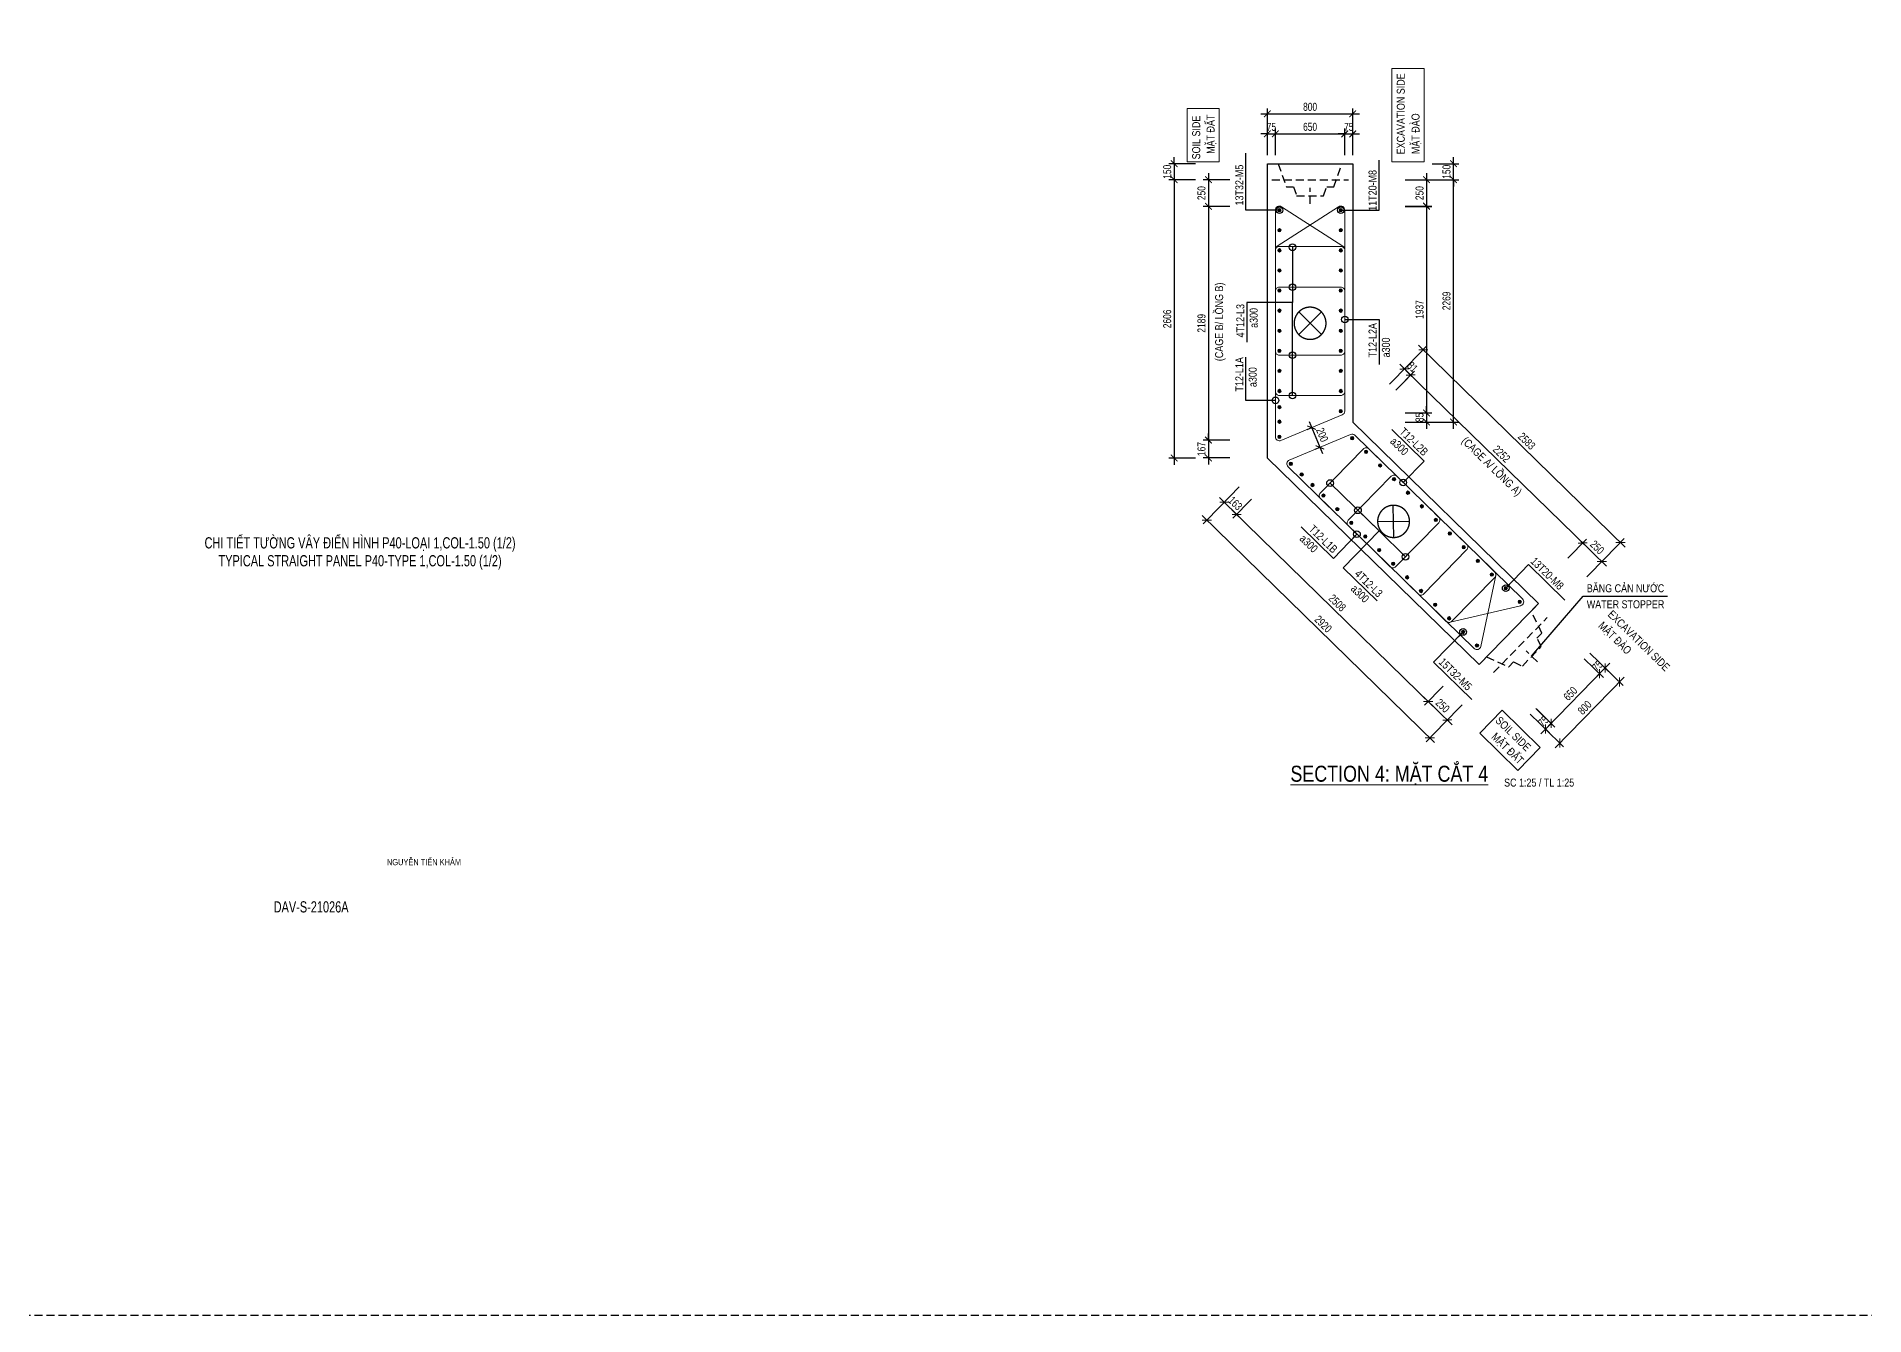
# Model space of a CAD drawing. Header units: millimetres. Extents: x 2611025 to 4139346, y -89870 to 101087.
# Drawn here: x 4002322 to 4070834, y -78018 to -30106 of the extents above; entities that cross this region are included whole.
import ezdxf
from ezdxf.enums import TextEntityAlignment as Align

# ---------------------------------------------------------------- set-up
doc = ezdxf.new("R2010")
doc.units = ezdxf.units.MM
doc.header["$LTSCALE"] = 1200
doc.header["$PDMODE"] = 35
doc.linetypes.add('CENTER', pattern=[2, 1.25, -0.25, 0.25, -0.25])
doc.linetypes.add('HIDDEN', pattern=[0.375, 0.25, -0.125])
for name, color, linetype in [('2', 3, 'Continuous'), ('CDC -TEXT KHUNG', 7, 'Continuous'), ('CDC.04.HIDDEN', 8, 'HIDDEN'), ('CDC.11.NOTE', 8, 'Continuous'), ('CDC_06.TEXT', 2, 'Continuous'), ('MIE', 5, 'HIDDEN'), ('S-BAO', 3, 'Continuous')]:
    doc.layers.add(name, color=color, linetype=linetype)
for name, color, linetype, lineweight in [('CWS', 8, 'HIDDEN', 9), ('GRID', 74, 'CENTER', 15), ('K-THUOC', 1, 'Continuous', 18), ('LEADER', 8, 'Continuous', 9), ('MCT', 6, 'Continuous', 20), ('TCHI', 4, 'HIDDEN', 30), ('TEXTEN', 3, 'Continuous', 13), ('TEXTMA', 2, 'Continuous', 13), ('TEXTVN', 2, 'Continuous', 20), ('TIE', 4, 'Continuous', 13)]:
    doc.layers.add(name, color=color, linetype=linetype, lineweight=lineweight)
doc.styles.add('BIGTEXT', font='arial.ttf', dxfattribs={"width": 0.8})
doc.styles.add('DB_Arial', font='arial.ttf', dxfattribs={"width": 0.8})
doc.styles.add('KT CDC', font='arial.ttf', dxfattribs={"width": 0.85, "height": 200})
doc.styles.add('SMTEXT', font='arial.ttf', dxfattribs={"width": 0.75})
doc.dimstyles.new('BSV1-100', dxfattribs={"dimtxt": 300, "dimasz": 250, "dimexe": 200, "dimexo": 0, "dimgap": 108, "dimtad": 1, "dimdec": 0, "dimdsep": 46, "dimtxsty": 'SMTEXT', "dimblk": 'ARCHTICK', "dimcen": 100, "dimdle": 250, "dimclrd": 256, "dimclre": 256, "dimclrt": 1, "dimadec": 0, "dimazin": 0, "dimtfac": 1, "dimtdec": 0, "dimtix": 1, "dimtmove": 2, "dimatfit": 3, "dimfxl": 720, "dimfxlon": 1, "dimtolj": 1, "dimtzin": 0, "dimarcsym": 0})
doc.dimstyles.new('BSV25', dxfattribs={"dimtxt": 300, "dimasz": 250, "dimexe": 200, "dimexo": 0, "dimgap": 108, "dimtad": 1, "dimdec": 0, "dimlfac": 0.25, "dimdsep": 46, "dimtxsty": 'SMTEXT', "dimblk": 'ARCHTICK', "dimcen": 100, "dimdle": 250, "dimclrd": 256, "dimclre": 256, "dimclrt": 2, "dimadec": 0, "dimazin": 0, "dimtfac": 1, "dimtdec": 0, "dimtix": 1, "dimtmove": 2, "dimatfit": 3, "dimfxl": 800, "dimfxlon": 1, "dimtolj": 1, "dimtzin": 0, "dimarcsym": 0})

# ---------------------------------------------------------------- blocks, each defined once
blk = doc.blocks.new('mct1')
at = {"lineweight": 9}
h = blk.add_hatch(color=256, dxfattribs=at)
h.dxf.hatch_style = 1
h.paths.add_polyline_path([(-16, 0, 1), (16, 0, 1)])
blk.add_circle((0, 0), 16, dxfattribs=at)
blk = doc.blocks.new('_ArchTick')
at = {"color": 0, "linetype": 'ByBlock', "const_width": 0.15}
blk.add_lwpolyline([(-0.5, -0.5), (0.5, 0.5)], dxfattribs=at)
blk = doc.blocks.new('*D1642')
at = {"layer": 'Defpoints', "color": 0, "transparency": 16777216}
for p in [(4060580, -53236), (4061653, -54284), (4058344, -55525)]:
    blk.add_point(p, dxfattribs=at)
at = {"layer": 'K-THUOC', "lineweight": -2, "transparency": 16777216}
for p, q in [((4059242, -56752), (4061827, -54105)), ((4061080, -53725), (4061796, -54423)), ((4058844, -56014), (4059560, -56713))]:
    blk.add_line(p, q, dxfattribs=at)
at = {"layer": 'K-THUOC', "lineweight": -2, "transparency": 16777216, "xscale": 250, "yscale": 250, "zscale": 250}
for p, rotation in [((4061653, -54284), 45.67561253392197), ((4059417, -56573), 225.675612533922)]:
    blk.add_blockref('_ArchTick', p, dxfattribs=dict(at, rotation=rotation))
at = {"layer": 'K-THUOC', "color": 2, "transparency": 16777216, "insert": (4060348, -55246), "char_height": 300, "attachment_point": 5, "rotation": 45.67561, "style": 'SMTEXT'}
blk.add_mtext('\\A1;800', dxfattribs=at)
blk = doc.blocks.new('*D1643')
at = {"layer": 'Defpoints', "color": 0, "transparency": 16777216}
for p in [(4058087, -55275), (4058553, -55310), (4059090, -55834)]:
    blk.add_point(p, dxfattribs=at)
at = {"layer": 'K-THUOC', "lineweight": -2, "transparency": 16777216}
for p, q in [((4058308, -55490), (4059023, -56189)), ((4058553, -55310), (4059233, -55974)), ((4058880, -56049), (4058706, -56228)), ((4058880, -56049), (4059090, -55834)), ((4059090, -55834), (4059264, -55655))]:
    blk.add_line(p, q, dxfattribs=at)
at = {"layer": 'K-THUOC', "lineweight": -2, "transparency": 16777216, "xscale": 250, "yscale": 250, "zscale": 250}
for p, rotation in [((4058880, -56049), 45.67561253392193), ((4059090, -55834), 225.675612533922)]:
    blk.add_blockref('_ArchTick', p, dxfattribs=dict(at, rotation=rotation))
at = {"layer": 'K-THUOC', "color": 2, "transparency": 16777216, "insert": (4058799, -55760), "char_height": 300, "attachment_point": 5, "rotation": 45.67561, "style": 'SMTEXT'}
blk.add_mtext('\\A1;75', dxfattribs=at)
blk = doc.blocks.new('*D1644')
at = {"layer": 'Defpoints', "color": 0, "transparency": 16777216}
for p in [(4060114, -53200), (4060906, -53974), (4058297, -55060)]:
    blk.add_point(p, dxfattribs=at)
at = {"layer": 'K-THUOC', "lineweight": -2, "transparency": 16777216}
for p, q in [((4060334, -53415), (4061050, -54114)), ((4058915, -56013), (4061081, -53795)), ((4058517, -55275), (4059233, -55974))]:
    blk.add_line(p, q, dxfattribs=at)
at = {"layer": 'K-THUOC', "lineweight": -2, "transparency": 16777216, "xscale": 250, "yscale": 250, "zscale": 250}
for p, rotation in [((4060906, -53974), 45.67561253392197), ((4059090, -55834), 225.675612533922)]:
    blk.add_blockref('_ArchTick', p, dxfattribs=dict(at, rotation=rotation))
at = {"layer": 'K-THUOC', "color": 2, "transparency": 16777216, "insert": (4059811, -54722), "char_height": 300, "attachment_point": 5, "rotation": 45.67561, "style": 'SMTEXT'}
blk.add_mtext('\\A1;650', dxfattribs=at)
blk = doc.blocks.new('*D1645')
at = {"layer": 'Defpoints', "color": 0, "transparency": 16777216}
for p in [(4060114, -53200), (4060323, -52985), (4061116, -53760)]:
    blk.add_point(p, dxfattribs=at)
at = {"layer": 'K-THUOC', "lineweight": -2, "transparency": 16777216}
for p, q in [((4060334, -53415), (4061050, -54114)), ((4060544, -53201), (4061259, -53899)), ((4060906, -53974), (4060732, -54153)), ((4060906, -53974), (4061116, -53760)), ((4061116, -53760), (4061291, -53581))]:
    blk.add_line(p, q, dxfattribs=at)
at = {"layer": 'K-THUOC', "lineweight": -2, "transparency": 16777216, "xscale": 250, "yscale": 250, "zscale": 250}
for p, rotation in [((4060906, -53974), 45.67561253392193), ((4061116, -53760), 225.675612533922)]:
    blk.add_blockref('_ArchTick', p, dxfattribs=dict(at, rotation=rotation))
at = {"layer": 'K-THUOC', "color": 2, "transparency": 16777216, "insert": (4060825, -53685), "char_height": 300, "attachment_point": 5, "rotation": 45.67561, "style": 'SMTEXT'}
blk.add_mtext('\\A1;75', dxfattribs=at)
blk = doc.blocks.new('*D1646')
at = {"layer": 'Defpoints', "color": 0, "transparency": 16777216}
for p in [(4051656, -33000), (4048456, -34858), (4051656, -36892)]:
    blk.add_point(p, dxfattribs=at)
at = {"layer": 'K-THUOC', "lineweight": -2, "transparency": 16777216}
for p, q in [((4048456, -33800), (4048456, -32800)), ((4051656, -33800), (4051656, -32800)), ((4048206, -33000), (4051906, -33000))]:
    blk.add_line(p, q, dxfattribs=at)
at = {"layer": 'K-THUOC', "lineweight": -2, "transparency": 16777216, "xscale": 250, "yscale": 250, "zscale": 250, "rotation": 180}
blk.add_blockref('_ArchTick', (4048456, -33000), dxfattribs=at)
at = {"layer": 'K-THUOC', "lineweight": -2, "transparency": 16777216, "xscale": 250, "yscale": 250, "zscale": 250}
blk.add_blockref('_ArchTick', (4051656, -33000), dxfattribs=at)
at = {"layer": 'K-THUOC', "color": 2, "transparency": 16777216, "insert": (4050056, -32739), "char_height": 300, "attachment_point": 5, "style": 'SMTEXT'}
blk.add_mtext('\\A1;800', dxfattribs=at)
blk = doc.blocks.new('*D1647')
at = {"layer": 'Defpoints', "color": 0, "transparency": 16777216}
for p in [(4048756, -33750), (4048456, -34858), (4048756, -34858)]:
    blk.add_point(p, dxfattribs=at)
at = {"layer": 'K-THUOC', "lineweight": -2, "transparency": 16777216}
for p, q in [((4048456, -34550), (4048456, -33550)), ((4048756, -34550), (4048756, -33550)), ((4048456, -33750), (4048206, -33750)), ((4048456, -33750), (4048756, -33750)), ((4048756, -33750), (4049006, -33750))]:
    blk.add_line(p, q, dxfattribs=at)
at = {"layer": 'K-THUOC', "lineweight": -2, "transparency": 16777216, "xscale": 250, "yscale": 250, "zscale": 250}
blk.add_blockref('_ArchTick', (4048456, -33750), dxfattribs=at)
at = {"layer": 'K-THUOC', "lineweight": -2, "transparency": 16777216, "xscale": 250, "yscale": 250, "zscale": 250, "rotation": 180}
blk.add_blockref('_ArchTick', (4048756, -33750), dxfattribs=at)
at = {"layer": 'K-THUOC', "color": 2, "transparency": 16777216, "insert": (4048606, -33490), "char_height": 300, "attachment_point": 5, "style": 'SMTEXT'}
blk.add_mtext('\\A1;75', dxfattribs=at)
blk = doc.blocks.new('*D1648')
at = {"layer": 'Defpoints', "color": 0, "transparency": 16777216}
for p in [(4051356, -33750), (4048756, -34858), (4051356, -34858)]:
    blk.add_point(p, dxfattribs=at)
at = {"layer": 'K-THUOC', "lineweight": -2, "transparency": 16777216}
for p, q in [((4048756, -34550), (4048756, -33550)), ((4051356, -34550), (4051356, -33550)), ((4048506, -33750), (4051606, -33750))]:
    blk.add_line(p, q, dxfattribs=at)
at = {"layer": 'K-THUOC', "lineweight": -2, "transparency": 16777216, "xscale": 250, "yscale": 250, "zscale": 250, "rotation": 180}
blk.add_blockref('_ArchTick', (4048756, -33750), dxfattribs=at)
at = {"layer": 'K-THUOC', "lineweight": -2, "transparency": 16777216, "xscale": 250, "yscale": 250, "zscale": 250}
blk.add_blockref('_ArchTick', (4051356, -33750), dxfattribs=at)
at = {"layer": 'K-THUOC', "color": 2, "transparency": 16777216, "insert": (4050056, -33489), "char_height": 300, "attachment_point": 5, "style": 'SMTEXT'}
blk.add_mtext('\\A1;650', dxfattribs=at)
blk = doc.blocks.new('*D1649')
at = {"layer": 'Defpoints', "color": 0, "transparency": 16777216}
for p in [(4051656, -33750), (4051356, -34858), (4051656, -34858, 0)]:
    blk.add_point(p, dxfattribs=at)
at = {"layer": 'K-THUOC', "lineweight": -2, "transparency": 16777216}
for p, q in [((4051356, -34550), (4051356, -33550)), ((4051656, -34550), (4051656, -33550)), ((4051356, -33750), (4051106, -33750)), ((4051356, -33750), (4051656, -33750)), ((4051656, -33750), (4051906, -33750))]:
    blk.add_line(p, q, dxfattribs=at)
at = {"layer": 'K-THUOC', "lineweight": -2, "transparency": 16777216, "xscale": 250, "yscale": 250, "zscale": 250}
blk.add_blockref('_ArchTick', (4051356, -33750), dxfattribs=at)
at = {"layer": 'K-THUOC', "lineweight": -2, "transparency": 16777216, "xscale": 250, "yscale": 250, "zscale": 250, "rotation": 180}
blk.add_blockref('_ArchTick', (4051656, -33750), dxfattribs=at)
at = {"layer": 'K-THUOC', "color": 2, "transparency": 16777216, "insert": (4051506, -33490), "char_height": 300, "attachment_point": 5, "style": 'SMTEXT'}
blk.add_mtext('\\A1;75', dxfattribs=at)
blk = doc.blocks.new('tremie')
at = {"layer": 'MIE', "color": 74, "ltscale": 1000}
for p, q in [((424, -424), (-424, 424)), ((424, 424), (-424, -424))]:
    blk.add_line(p, q, dxfattribs=at)
at = {"layer": 'MIE', "ltscale": 500}
blk.add_circle((0, 0), 600, dxfattribs=at)
blk = doc.blocks.new('*D1650')
at = {"layer": 'Defpoints', "color": 0, "transparency": 16777216}
for p in [(4050114, -44758), (4050422, -45496), (4050422, -45496)]:
    blk.add_point(p, dxfattribs=at)
at = {"layer": 'K-THUOC', "lineweight": -2, "transparency": 16777216}
for p, q in [((4050017, -44527), (4050519, -45726)), ((4050114, -44758), (4049929, -44835)), ((4050422, -45496), (4050238, -45573))]:
    blk.add_line(p, q, dxfattribs=at)
at = {"layer": 'K-THUOC', "lineweight": -2, "transparency": 16777216, "xscale": 250, "yscale": 250, "zscale": 250}
for p, rotation in [((4050114, -44758), 112.6971663871254), ((4050422, -45496), 292.6971663871254)]:
    blk.add_blockref('_ArchTick', p, dxfattribs=dict(at, rotation=rotation))
at = {"layer": 'K-THUOC', "color": 2, "transparency": 16777216, "insert": (4050509, -45026), "char_height": 300, "attachment_point": 5, "rotation": 292.69717, "style": 'SMTEXT'}
blk.add_mtext('\\A1;200', dxfattribs=at)
blk = doc.blocks.new('*U1622')
at = {"layer": 'MCT', "xscale": -4, "yscale": 4, "zscale": 4, "rotation": 180}
blk.add_blockref('mct1', (0, 0), dxfattribs=at)
blk = doc.blocks.new('*U1623')
at = {"layer": '2', "color": 0, "linetype": 'ByBlock', "lineweight": -2, "transparency": 16777216}
for p in [(0, 7530), (0, 6777), (0, 6024), (0, 5271), (0, 4518), (0, 3765), (0, 3012), (0, 2259), (0, 1506), (0, 753), (0, 0)]:
    blk.add_blockref('*U1622', p, dxfattribs=at)
blk = doc.blocks.new('cws800')
at = {"layer": 'CDC.04.HIDDEN'}
for p, q in [((-600, 1440), (-600, -1440)), ((0, 1440), (0, -1440))]:
    blk.add_line(p, q, dxfattribs=at)
for points in [[(0, 1200), (-860, 888), (-860, 627), (-1200, 507), (-1200, -507), (-860, -627), (-860, -888), (0, -1200)], [(-1500, 0), (-900, 0)]]:
    blk.add_lwpolyline(points, dxfattribs=at)
blk = doc.blocks.new('*D1624')
at = {"layer": 'Defpoints', "color": 0, "transparency": 16777216}
for p in [(4051496, -35470), (4055431, -35470), (4051656, -44546)]:
    blk.add_point(p, dxfattribs=at)
at = {"layer": 'K-THUOC', "lineweight": -2, "transparency": 16777216}
for p, q in [((4054631, -35470), (4055631, -35470)), ((4055431, -44796), (4055431, -35220)), ((4054631, -44546), (4055631, -44546))]:
    blk.add_line(p, q, dxfattribs=at)
at = {"layer": 'K-THUOC', "lineweight": -2, "transparency": 16777216, "xscale": 250, "yscale": 250, "zscale": 250}
for p, rotation in [((4055431, -35470), 90), ((4055431, -44546), 270)]:
    blk.add_blockref('_ArchTick', p, dxfattribs=dict(at, rotation=rotation))
at = {"layer": 'K-THUOC', "color": 2, "transparency": 16777216, "insert": (4055170, -40008), "char_height": 300, "attachment_point": 5, "rotation": 90, "style": 'SMTEXT'}
blk.add_mtext('\\A1;2269', dxfattribs=at)
blk = doc.blocks.new('*D1625')
at = {"layer": 'Defpoints', "color": 0, "transparency": 16777216}
for p in [(4051656, -34870), (4055431, -34870), (4051496, -35470)]:
    blk.add_point(p, dxfattribs=at)
at = {"layer": 'K-THUOC', "lineweight": -2, "transparency": 16777216}
for p, q in [((4054631, -34870), (4055631, -34870)), ((4055431, -34870), (4055431, -34620)), ((4055431, -35470), (4055431, -34870)), ((4054631, -35470), (4055631, -35470)), ((4055431, -35470), (4055431, -35720))]:
    blk.add_line(p, q, dxfattribs=at)
at = {"layer": 'K-THUOC', "lineweight": -2, "transparency": 16777216, "xscale": 250, "yscale": 250, "zscale": 250}
for p, rotation in [((4055431, -34870), 270), ((4055431, -35470), 90)]:
    blk.add_blockref('_ArchTick', p, dxfattribs=dict(at, rotation=rotation))
at = {"layer": 'K-THUOC', "color": 2, "transparency": 16777216, "insert": (4055170, -35170), "char_height": 300, "attachment_point": 5, "rotation": 90, "style": 'SMTEXT'}
blk.add_mtext('\\A1;150', dxfattribs=at)
blk = doc.blocks.new('*D1626')
at = {"layer": 'Defpoints', "color": 0, "transparency": 16777216}
for p in [(4050056, -34870), (4044963, -35470), (4050056, -35470)]:
    blk.add_point(p, dxfattribs=at)
at = {"layer": 'K-THUOC', "lineweight": -2, "transparency": 16777216}
for p, q in [((4045763, -34870), (4044763, -34870)), ((4044963, -34870), (4044963, -34620)), ((4044963, -34870), (4044963, -35470)), ((4045763, -35470), (4044763, -35470)), ((4044963, -35470), (4044963, -35720))]:
    blk.add_line(p, q, dxfattribs=at)
at = {"layer": 'K-THUOC', "lineweight": -2, "transparency": 16777216, "xscale": 250, "yscale": 250, "zscale": 250}
for p, rotation in [((4044963, -34870), 270), ((4044963, -35470), 90)]:
    blk.add_blockref('_ArchTick', p, dxfattribs=dict(at, rotation=rotation))
at = {"layer": 'K-THUOC', "color": 2, "transparency": 16777216, "insert": (4044701, -35170), "char_height": 300, "attachment_point": 5, "rotation": 90, "style": 'SMTEXT'}
blk.add_mtext('\\A1;150', dxfattribs=at)
blk = doc.blocks.new('*D1627')
at = {"layer": 'Defpoints', "color": 0, "transparency": 16777216}
for p in [(4051496, -35470), (4051496, -36470), (4054420, -36470)]:
    blk.add_point(p, dxfattribs=at)
at = {"layer": 'K-THUOC', "lineweight": -2, "transparency": 16777216}
for p, q in [((4053620, -35470), (4054620, -35470)), ((4054420, -35220), (4054420, -36720)), ((4053620, -36470), (4054620, -36470))]:
    blk.add_line(p, q, dxfattribs=at)
at = {"layer": 'K-THUOC', "lineweight": -2, "transparency": 16777216, "xscale": 250, "yscale": 250, "zscale": 250}
for p, rotation in [((4054420, -35470), 90), ((4054420, -36470), 270)]:
    blk.add_blockref('_ArchTick', p, dxfattribs=dict(at, rotation=rotation))
at = {"layer": 'K-THUOC', "color": 2, "transparency": 16777216, "insert": (4054159, -35970), "char_height": 300, "attachment_point": 5, "rotation": 90, "style": 'SMTEXT'}
blk.add_mtext('\\A1;250', dxfattribs=at)
blk = doc.blocks.new('*D1628')
at = {"layer": 'Defpoints', "color": 0, "transparency": 16777216}
for p in [(4051496, -36458), (4051340, -44206), (4054420, -44206)]:
    blk.add_point(p, dxfattribs=at)
at = {"layer": 'K-THUOC', "lineweight": -2, "transparency": 16777216}
for p, q in [((4054420, -36208), (4054420, -44456)), ((4053620, -36458), (4054620, -36458)), ((4053620, -44206), (4054620, -44206))]:
    blk.add_line(p, q, dxfattribs=at)
at = {"layer": 'K-THUOC', "lineweight": -2, "transparency": 16777216, "xscale": 250, "yscale": 250, "zscale": 250}
for p, rotation in [((4054420, -36458), 90), ((4054420, -44206), 270)]:
    blk.add_blockref('_ArchTick', p, dxfattribs=dict(at, rotation=rotation))
at = {"layer": 'K-THUOC', "color": 2, "transparency": 16777216, "insert": (4054159, -40332), "char_height": 300, "attachment_point": 5, "rotation": 90, "style": 'SMTEXT'}
blk.add_mtext('\\A1;1937', dxfattribs=at)
blk = doc.blocks.new('*D1629')
at = {"layer": 'Defpoints', "color": 0, "transparency": 16777216}
for p in [(4051339, -44207), (4051656, -44546), (4054420, -44546)]:
    blk.add_point(p, dxfattribs=at)
at = {"layer": 'K-THUOC', "lineweight": -2, "transparency": 16777216}
for p, q in [((4053620, -44207), (4054620, -44207)), ((4054420, -44207), (4054420, -43957)), ((4054420, -44207), (4054420, -44546)), ((4053620, -44546), (4054620, -44546)), ((4054420, -44546), (4054420, -44796))]:
    blk.add_line(p, q, dxfattribs=at)
at = {"layer": 'K-THUOC', "lineweight": -2, "transparency": 16777216, "xscale": 250, "yscale": 250, "zscale": 250}
for p, rotation in [((4054420, -44207), 270), ((4054420, -44546), 90)]:
    blk.add_blockref('_ArchTick', p, dxfattribs=dict(at, rotation=rotation))
at = {"layer": 'K-THUOC', "color": 2, "transparency": 16777216, "insert": (4054159, -44377), "char_height": 300, "attachment_point": 5, "rotation": 90, "style": 'SMTEXT'}
blk.add_mtext('\\A1;85', dxfattribs=at)
blk = doc.blocks.new('*D1630')
at = {"layer": 'Defpoints', "color": 0, "transparency": 16777216}
for p in [(4048616, -35470), (4046248, -36470), (4048456, -36470)]:
    blk.add_point(p, dxfattribs=at)
at = {"layer": 'K-THUOC', "lineweight": -2, "transparency": 16777216}
for p, q in [((4047048, -35470), (4046048, -35470)), ((4046248, -35220), (4046248, -36720)), ((4047048, -36470), (4046048, -36470))]:
    blk.add_line(p, q, dxfattribs=at)
at = {"layer": 'K-THUOC', "lineweight": -2, "transparency": 16777216, "xscale": 250, "yscale": 250, "zscale": 250}
for p, rotation in [((4046248, -35470), 90), ((4046248, -36470), 270)]:
    blk.add_blockref('_ArchTick', p, dxfattribs=dict(at, rotation=rotation))
at = {"layer": 'K-THUOC', "color": 2, "transparency": 16777216, "insert": (4045986, -35970), "char_height": 300, "attachment_point": 5, "rotation": 90, "style": 'SMTEXT'}
blk.add_mtext('\\A1;250', dxfattribs=at)
blk = doc.blocks.new('*D1631')
at = {"layer": 'Defpoints', "color": 0, "transparency": 16777216}
for p in [(4048456, -36470), (4046248, -45225), (4048456, -45225)]:
    blk.add_point(p, dxfattribs=at)
at = {"layer": 'K-THUOC', "lineweight": -2, "transparency": 16777216}
for p, q in [((4046248, -36220), (4046248, -45475)), ((4047048, -36470), (4046048, -36470)), ((4047048, -45225), (4046048, -45225))]:
    blk.add_line(p, q, dxfattribs=at)
at = {"layer": 'K-THUOC', "lineweight": -2, "transparency": 16777216, "xscale": 250, "yscale": 250, "zscale": 250}
for p, rotation in [((4046248, -36470), 90), ((4046248, -45225), 270)]:
    blk.add_blockref('_ArchTick', p, dxfattribs=dict(at, rotation=rotation))
at = {"layer": 'K-THUOC', "color": 2, "transparency": 16777216, "insert": (4045986, -40848), "char_height": 300, "attachment_point": 5, "rotation": 90, "style": 'SMTEXT'}
blk.add_mtext('\\A1;2189', dxfattribs=at)
blk = doc.blocks.new('*D1632')
at = {"layer": 'Defpoints', "color": 0, "transparency": 16777216}
for p in [(4048927, -46345), (4056105, -53350), (4054482, -55013)]:
    blk.add_point(p, dxfattribs=at)
at = {"layer": 'K-THUOC', "lineweight": -2, "transparency": 16777216}
for p, q in [((4047125, -47833), (4054661, -55188)), ((4047863, -47435), (4047164, -48151)), ((4055041, -54440), (4054343, -55156))]:
    blk.add_line(p, q, dxfattribs=at)
at = {"layer": 'K-THUOC', "lineweight": -2, "transparency": 16777216, "xscale": 250, "yscale": 250, "zscale": 250}
for p, rotation in [((4047304, -48007), 135.6984109421145), ((4054482, -55013), 315.6984109421145)]:
    blk.add_blockref('_ArchTick', p, dxfattribs=dict(at, rotation=rotation))
at = {"layer": 'K-THUOC', "color": 2, "transparency": 16777216, "insert": (4051076, -51323), "char_height": 300, "attachment_point": 5, "rotation": 315.69841, "style": 'SMTEXT'}
blk.add_mtext('\\A1;2508', dxfattribs=at)
blk = doc.blocks.new('*D1633')
at = {"layer": 'Defpoints', "color": 0, "transparency": 16777216}
for p in [(4056105, -53350), (4056930, -53937), (4055198, -55711)]:
    blk.add_point(p, dxfattribs=at)
at = {"layer": 'K-THUOC', "lineweight": -2, "transparency": 16777216}
for p, q in [((4055041, -54440), (4054343, -55156)), ((4054304, -54838), (4055377, -55886)), ((4055757, -55139), (4055058, -55855))]:
    blk.add_line(p, q, dxfattribs=at)
at = {"layer": 'K-THUOC', "lineweight": -2, "transparency": 16777216, "xscale": 250, "yscale": 250, "zscale": 250}
for p, rotation in [((4054482, -55013), 135.6984109421145), ((4055198, -55711), 315.6984109421145)]:
    blk.add_blockref('_ArchTick', p, dxfattribs=dict(at, rotation=rotation))
at = {"layer": 'K-THUOC', "color": 2, "transparency": 16777216, "insert": (4055023, -55175), "char_height": 300, "attachment_point": 5, "rotation": 315.69841, "style": 'SMTEXT'}
blk.add_mtext('\\A1;250', dxfattribs=at)
blk = doc.blocks.new('*D1634')
at = {"layer": 'Defpoints', "color": 0, "transparency": 16777216}
for p in [(4060991, -49776), (4058335, -51065), (4058942, -51875)]:
    blk.add_point(p, dxfattribs=at)
at = {"layer": 'K-THUOC', "lineweight": -2, "transparency": 16777216}
for p, q in [((4059716, -49650), (4060415, -48934)), ((4060096, -48903), (4061169, -49951)), ((4060432, -50349), (4061130, -49633))]:
    blk.add_line(p, q, dxfattribs=at)
at = {"layer": 'K-THUOC', "lineweight": -2, "transparency": 16777216, "xscale": 250, "yscale": 250, "zscale": 250}
for p, rotation in [((4060275, -49078), 135.6984109421145), ((4060991, -49776), 315.6984109421145)]:
    blk.add_blockref('_ArchTick', p, dxfattribs=dict(at, rotation=rotation))
at = {"layer": 'K-THUOC', "color": 2, "transparency": 16777216, "insert": (4060815, -49240), "char_height": 300, "attachment_point": 5, "rotation": 315.69841, "style": 'SMTEXT'}
blk.add_mtext('\\A1;250', dxfattribs=at)
blk = doc.blocks.new('*D1635')
at = {"layer": 'Defpoints', "color": 0, "transparency": 16777216}
for p in [(4053827, -42785), (4051661, -45005), (4058335, -51065)]:
    blk.add_point(p, dxfattribs=at)
at = {"layer": 'K-THUOC', "lineweight": -2, "transparency": 16777216}
for p, q in [((4053268, -43358), (4053967, -42642)), ((4060454, -49252), (4053648, -42610)), ((4059716, -49650), (4060415, -48934))]:
    blk.add_line(p, q, dxfattribs=at)
at = {"layer": 'K-THUOC', "lineweight": -2, "transparency": 16777216, "xscale": 250, "yscale": 250, "zscale": 250}
for p, rotation in [((4053827, -42785), 135.6984109421145), ((4060275, -49078), 315.6984109421145)]:
    blk.add_blockref('_ArchTick', p, dxfattribs=dict(at, rotation=rotation))
at = {"layer": 'K-THUOC', "color": 2, "transparency": 16777216, "insert": (4057233, -45744), "char_height": 300, "attachment_point": 5, "rotation": 315.69841, "style": 'SMTEXT'}
blk.add_mtext('\\A1;2252', dxfattribs=at)
blk = doc.blocks.new('*D1636')
at = {"layer": 'Defpoints', "color": 0, "transparency": 16777216}
for p in [(4053473, -43147), (4053595, -42559), (4051656, -44546)]:
    blk.add_point(p, dxfattribs=at)
at = {"layer": 'K-THUOC', "lineweight": -2, "transparency": 16777216}
for p, q in [((4053037, -43131), (4053735, -42416)), ((4053595, -42559), (4053416, -42384)), ((4053473, -43147), (4053967, -42642)), ((4053827, -42785), (4053595, -42559)), ((4053827, -42785), (4054006, -42960))]:
    blk.add_line(p, q, dxfattribs=at)
at = {"layer": 'K-THUOC', "lineweight": -2, "transparency": 16777216, "xscale": 250, "yscale": 250, "zscale": 250}
for p, rotation in [((4053595, -42559), 315.6984109421145), ((4053827, -42785), 135.6984109421145)]:
    blk.add_blockref('_ArchTick', p, dxfattribs=dict(at, rotation=rotation))
at = {"layer": 'K-THUOC', "color": 2, "transparency": 16777216, "insert": (4053894, -42485), "char_height": 300, "attachment_point": 5, "rotation": 315.69841, "style": 'SMTEXT'}
blk.add_mtext('\\A1;81', dxfattribs=at)
blk = doc.blocks.new('*D1637')
at = {"layer": 'Defpoints', "color": 0, "transparency": 16777216}
for p in [(4054297, -41840), (4051656, -44546), (4058942, -51875)]:
    blk.add_point(p, dxfattribs=at)
at = {"layer": 'K-THUOC', "lineweight": -2, "transparency": 16777216}
for p, q in [((4053738, -42412), (4054437, -41697)), ((4061871, -49232), (4054118, -41665)), ((4061134, -49630), (4061832, -48914))]:
    blk.add_line(p, q, dxfattribs=at)
at = {"layer": 'K-THUOC', "lineweight": -2, "transparency": 16777216, "xscale": 250, "yscale": 250, "zscale": 250}
for p, rotation in [((4054297, -41840), 135.6984109421145), ((4061692, -49057), 315.6984109421145)]:
    blk.add_blockref('_ArchTick', p, dxfattribs=dict(at, rotation=rotation))
at = {"layer": 'K-THUOC', "color": 2, "transparency": 16777216, "insert": (4058177, -45261), "char_height": 300, "attachment_point": 5, "rotation": 315.69841, "style": 'SMTEXT'}
blk.add_mtext('\\A1;2583', dxfattribs=at)
blk = doc.blocks.new('*D1638')
at = {"layer": 'Defpoints', "color": 0, "transparency": 16777216}
for p in [(4046248, -45894), (4048456, -45225), (4048456, -45894)]:
    blk.add_point(p, dxfattribs=at)
at = {"layer": 'K-THUOC', "lineweight": -2, "transparency": 16777216}
for p, q in [((4046248, -45225), (4046248, -44975)), ((4047048, -45225), (4046048, -45225)), ((4047048, -45894), (4046048, -45894)), ((4046248, -45225), (4046248, -45894)), ((4046248, -45894), (4046248, -46144))]:
    blk.add_line(p, q, dxfattribs=at)
at = {"layer": 'K-THUOC', "lineweight": -2, "transparency": 16777216, "xscale": 250, "yscale": 250, "zscale": 250}
for p, rotation in [((4046248, -45225), 270), ((4046248, -45894), 90)]:
    blk.add_blockref('_ArchTick', p, dxfattribs=dict(at, rotation=rotation))
at = {"layer": 'K-THUOC', "color": 2, "transparency": 16777216, "insert": (4045986, -45560), "char_height": 300, "attachment_point": 5, "rotation": 90, "style": 'SMTEXT'}
blk.add_mtext('\\A1;167', dxfattribs=at)
blk = doc.blocks.new('*D1639')
at = {"layer": 'Defpoints', "color": 0, "transparency": 16777216}
for p in [(4048456, -45894), (4049189, -46076), (4047304, -48007)]:
    blk.add_point(p, dxfattribs=at)
at = {"layer": 'K-THUOC', "lineweight": -2, "transparency": 16777216}
for p, q in [((4047396, -46980), (4046698, -47696)), ((4046838, -47552), (4046659, -47378)), ((4046838, -47552), (4047304, -48007)), ((4047863, -47435), (4047164, -48151)), ((4047304, -48007), (4047483, -48182))]:
    blk.add_line(p, q, dxfattribs=at)
at = {"layer": 'K-THUOC', "lineweight": -2, "transparency": 16777216, "xscale": 250, "yscale": 250, "zscale": 250}
for p, rotation in [((4046838, -47552), 315.6984109421145), ((4047304, -48007), 135.6984109421145)]:
    blk.add_blockref('_ArchTick', p, dxfattribs=dict(at, rotation=rotation))
at = {"layer": 'K-THUOC', "color": 2, "transparency": 16777216, "insert": (4047253, -47593), "char_height": 300, "attachment_point": 5, "rotation": 315.69841, "style": 'SMTEXT'}
blk.add_mtext('\\A1;163', dxfattribs=at)
blk = doc.blocks.new('*D1640')
at = {"layer": 'Defpoints', "color": 0, "transparency": 16777216}
for p in [(4048616, -35470), (4044963, -45895), (4048456, -45895)]:
    blk.add_point(p, dxfattribs=at)
at = {"layer": 'K-THUOC', "lineweight": -2, "transparency": 16777216}
for p, q in [((4045763, -35470), (4044763, -35470)), ((4044963, -35220), (4044963, -46145)), ((4045763, -45895), (4044763, -45895))]:
    blk.add_line(p, q, dxfattribs=at)
at = {"layer": 'K-THUOC', "lineweight": -2, "transparency": 16777216, "xscale": 250, "yscale": 250, "zscale": 250}
for p, rotation in [((4044963, -35470), 90), ((4044963, -45895), 270)]:
    blk.add_blockref('_ArchTick', p, dxfattribs=dict(at, rotation=rotation))
at = {"layer": 'K-THUOC', "color": 2, "transparency": 16777216, "insert": (4044701, -40683), "char_height": 300, "attachment_point": 5, "rotation": 90, "style": 'SMTEXT'}
blk.add_mtext('\\A1;2606', dxfattribs=at)
blk = doc.blocks.new('*D1641')
at = {"layer": 'Defpoints', "color": 0, "transparency": 16777216}
for p in [(4048456, -45895), (4056930, -53937), (4054545, -56381)]:
    blk.add_point(p, dxfattribs=at)
at = {"layer": 'K-THUOC', "lineweight": -2, "transparency": 16777216}
for p, q in [((4046744, -47649), (4046045, -48365)), ((4046006, -48047), (4054724, -56555)), ((4055104, -55808), (4054405, -56524))]:
    blk.add_line(p, q, dxfattribs=at)
at = {"layer": 'K-THUOC', "lineweight": -2, "transparency": 16777216, "xscale": 250, "yscale": 250, "zscale": 250}
for p, rotation in [((4046185, -48222), 135.6984109421145), ((4054545, -56381), 315.6984109421145)]:
    blk.add_blockref('_ArchTick', p, dxfattribs=dict(at, rotation=rotation))
at = {"layer": 'K-THUOC', "color": 2, "transparency": 16777216, "insert": (4050547, -52114), "char_height": 300, "attachment_point": 5, "rotation": 315.69841, "style": 'SMTEXT'}
blk.add_mtext('\\A1;2920', dxfattribs=at)

msp = doc.modelspace()

# ---------------------------------------------------------------- linework, layer by layer
at = {"layer": 'S-BAO', "elevation": 0}
msp.add_lwpolyline([(4048455.8, -34870.2), (4051655.8, -34870.2), (4051655.8, -44546.2), (4058621.7, -51344.3), (4056391.6, -53629.5), (4048455.8, -45894.9)], close=True, dxfattribs=at)
at = {"layer": 'TCHI'}
msp.add_lwpolyline([(3917798.7, 17806.3), (4139345.7, 17806.3), (4139345.7, -78017.7), (3917798.7, -78017.7)], close=True, dxfattribs=at)
at = {"layer": 'TEXTEN', "elevation": 0}
for points in [[(4054325.6, -31301.7), (4053125.6, -31301.7), (4053125.6, -34801.7), (4054325.6, -34801.7)], [(4046646.8, -34799.9), (4045446.8, -34799.9), (4045446.8, -32799.9), (4046646.8, -32799.9)], [(4056414.2, -56203.6), (4057252.6, -55345.1), (4058683.4, -56742.5), (4057845, -57601)]]:
    msp.add_lwpolyline(points, close=True, dxfattribs=at)
at = {"layer": 'TIE', "elevation": 0}
for points in [[(4048755.8, -45100.4, 0.5356433), (4048963.7, -45238.8), (4051263.7, -44276.6, 0.3023858), (4051355.8, -44138.3), (4051355.8, -36608.4, 0.5926153), (4051125, -36482.1), (4048825, -37953.4, 0.2557961), (4048755.8, -38079.7), (4048755.8, -38735.4)], [(4051355.8, -38735.4), (4051355.8, -38079.7, 0.2557961), (4051286.6, -37953.4), (4048986.6, -36482.1, 0.5926153), (4048755.8, -36608.4), (4048755.8, -45100.4)], [(4048755.8, -38567.8), (4048755.8, -38117.8, -0.4142136), (4048905.8, -37967.8), (4051205.8, -37967.8, -0.4142136), (4051355.8, -38117.8), (4051355.8, -38567.8)], [(4048755.8, -40092.6), (4048755.8, -39642.6, -0.4142136), (4048905.8, -39492.6), (4051205.8, -39492.6, -0.4142136), (4051355.8, -39642.6), (4051355.8, -40092.6)], [(4048755.8, -41443.5), (4048755.8, -41893.5, 0.4142136), (4048905.8, -42043.5), (4051205.8, -42043.5, 0.4142136), (4051355.8, -41893.5), (4051355.8, -41443.5)], [(4048755.8, -42952.6), (4048755.8, -43402.6, 0.4142136), (4048905.8, -43552.6), (4051205.8, -43552.6, 0.4142136), (4051355.8, -43402.6), (4051355.8, -42952.6)], [(4049229.6, -46220.9, -0.5373024), (4049276.5, -45975.2), (4051574.6, -45013.8, -0.3009816), (4051737.2, -45044.8), (4058017.8, -51174.2, -0.5920413), (4057947.3, -51427.6), (4055299.9, -52048, -0.2562488), (4055160.9, -52009.3), (4054766.2, -51624)], [(4050766.6, -47730.4), (4050444.5, -47416.2, -0.4142136), (4050441.9, -47204), (4052048, -45557.7, -0.4142136), (4052260.1, -45555.1), (4052582.2, -45869.4)], [(4056577.2, -49768.2), (4056972, -50153.5, -0.2562469), (4057014.1, -50291.5), (4056458.4, -52953.2, -0.592042), (4056206.8, -53029.9), (4049229.6, -46220.9)], [(4051812.4, -48751), (4051490.3, -48436.8, -0.4142136), (4051487.7, -48224.7), (4053093.8, -46578.4, -0.4142136), (4053305.9, -46575.8), (4053628.1, -46890)], [(4052736.5, -49652.9), (4053058.5, -49967.2, 0.4142136), (4053270.6, -49964.7), (4054877.3, -48318.9, 0.4142136), (4054874.7, -48106.8), (4054552.7, -47792.4)], [(4053782.4, -50673.5), (4054104.4, -50987.9, 0.4142136), (4054316.5, -50985.3), (4055923.1, -49339.5, 0.4142136), (4055920.6, -49127.4), (4055598.6, -48813.1)], [(4054833.8, -51699.7), (4055155.8, -52014, 0.4142136), (4055367.9, -52011.4), (4056974.6, -50365.6, 0.4142136), (4056972, -50153.5), (4056650, -49839.2)]]:
    msp.add_lwpolyline(points, format="xyb", dxfattribs=at)

# ---------------------------------------------------------------- block references
at = {"layer": '2'}
msp.add_blockref('*U1623', (4051205.8, -44138.3, 0), dxfattribs=at)
at = {"layer": 'CWS'}
for p, rotation in [((4050055.8, -34870.2, 0), 89.99999999999999), ((4057506.7, -52486.9, 0), 135.6986943829715)]:
    msp.add_blockref('cws800', p, dxfattribs=dict(at, rotation=rotation))
at = {"layer": 'GRID', "xscale": -1}
msp.add_blockref('tremie', (4050055.8, -40846.9, 0), dxfattribs=at)
at = {"layer": 'GRID', "xscale": -1, "rotation": 45.94351290825964}
msp.add_blockref('tremie', (4053184.8, -48269.1, 0), dxfattribs=at)
at = {"layer": 'MCT', "xscale": -4, "yscale": 4, "zscale": 4, "rotation": 180}
for p in [(4048905.8, -36608.4, 0), (4051205.8, -36608.4, 0), (4048905.8, -37361.4, 0), (4048905.8, -38114.4, 0), (4048905.8, -38867.4, 0), (4048905.8, -39620.4, 0), (4048905.8, -40373.4, 0), (4048905.8, -41126.3, 0), (4048905.8, -41879.3, 0), (4048905.8, -42632.3, 0), (4048905.8, -43385.3, 0), (4048905.8, -43986.5, 0), (4048905.8, -44534.5, 0), (4048905.8, -45100.4, 0), (4051632.4, -45152.2, 0), (4052155.4, -45662.5, 0), (4049334.4, -46113.5, 0), (4049740.9, -46510.2, 0), (4052678.3, -46172.8, 0), (4050147.4, -46906.9, 0), (4050553.8, -47303.5, 0), (4053201.2, -46683.1, 0), (4053724.1, -47193.5, 0), (4051076.8, -47813.9, 0), (4054247, -47703.8, 0), (4051599.7, -48324.2, 0), (4054770, -48214.1, 0), (4052122.6, -48834.5, 0), (4052645.5, -49344.8, 0), (4055292.9, -48724.4, 0), (4055815.8, -49234.8, 0), (4053168.4, -49855.2, 0), (4056344.3, -49750.5, 0), (4053691.4, -50365.5, 0), (4056867.2, -50260.9, 0), (4054214.3, -50875.8, 0), (4054742.8, -51391.6, 0), (4057390.2, -50771.2, 0), (4057913.1, -51281.5, 0), (4055265.7, -51901.9, 0), (4055788.6, -52412.2, 0), (4056311.6, -52922.6, 0)]:
    msp.add_blockref('mct1', p, dxfattribs=at)

# ---------------------------------------------------------------- texts
at = {"layer": 'CDC -TEXT KHUNG', "style": 'KT CDC', "width": 0.85}
msp.add_text('NGUYỄN TIẾN KHẢM', height=234, dxfattribs=at).set_placement((4015454.7, -61150.3))
at = {"layer": 'CDC_06.TEXT', "color": 4, "style": 'BIGTEXT', "width": 0.7}
for s, p in [('CHI TIẾT TƯỜNG VÂY ĐIỂN HÌNH P40-LOẠI 1,COL-1.50 (1/2)', (4014447, -49072.8)), ('TYPICAL STRAIGHT PANEL P40-TYPE 1,COL-1.50 (1/2)', (4014447, -49796.1))]:
    msp.add_text(s, height=420, dxfattribs=at).set_placement(p, align=Align.MIDDLE)
at = {"layer": 'CDC_06.TEXT', "color": 2, "linetype": 'ByBlock', "style": 'SMTEXT', "width": 0.7}
msp.add_text('DAV-S-21026A', height=420, dxfattribs=at).set_placement((4012612.2, -62711.2), align=Align.MIDDLE)
at = {"layer": 'TEXTEN', "style": 'DB_Arial', "width": 0.8}
for s, rotation, p in [('4T12-L3', 90, (4047591.5, -40126.6, 0)), ('a300', 90, (4048091.5, -40273.9, 0)), ('T12-L2A', 90, (4052546.4, -40840.1, 0)), ('T12-L1A', 90, (4047553.4, -42117.2, 0)), ('T12-L2B', 315.707393, (4054302.3, -45841.7, 0)), ('T12-L1B', 315.707393, (4050905, -49487.3, 0)), ('a300', 315.698694, (4052090.6, -51343.6, 0)), ('4T12-L3', 315.698694, (4052596.5, -51138.7, 0))]:
    msp.add_text(s, height=300, rotation=rotation, dxfattribs=at).set_placement(p, align=Align.RIGHT)
for rotation, p in [(90, (4053046.4, -42124.6, 0)), (90, (4048053.4, -43237.2, 0)), (315.707393, (4053033.7, -45302.5, 0)), (315.707393, (4049636.4, -48948.2, 0))]:
    msp.add_text('a300', height=300, rotation=rotation, dxfattribs=at).set_placement(p)
at = {"layer": 'TEXTMA', "style": 'DB_Arial', "width": 0.8}
for s, rotation, p in [('13T32-M5', 90, (4047553.4, -36433.1, 0)), ('11T20-M8', 90, (4052546.4, -36632.1, 0)), ('13T20-M8', 315.709241, (4058293.7, -49794.6, 0)), ('BĂNG CẢN NƯỚC', 360, (4060427.2, -50924.9)), ('WATER STOPPER', 360, (4060427.2, -51524.9)), ('15T32-M5', 315.709241, (4054853.9, -53568, 0))]:
    msp.add_text(s, height=300, rotation=rotation, dxfattribs=at).set_placement(p)
at = {"layer": 'TEXTVN', "style": 'DB_Arial', "width": 0.8}
for s, rotation, p in [('EXCAVATION SIDE', 90, (4053605.2, -34519.7, 0)), ('MẶT ĐẤT', 90, (4046475.1, -34499.6, 0)), ('MẶT ĐÀO', 90, (4054157.8, -34509.9, 0)), ('(CAGE B/ LỒNG B)', 90, (4046796.6, -42265.6, 0)), ('(CAGE A/ LỒNG A)', 315.698411, (4055708.2, -45284.8, 0)), ('MẶT ĐÀO', 315.675613, (4060834.1, -52211, 0)), ('EXCAVATION SIDE', 315.675613, (4061189.1, -51784.5, 0)), ('MẶT ĐẤT', 315.675613, (4056829, -56368.8, 0))]:
    msp.add_text(s, height=300, rotation=rotation, dxfattribs=at).set_placement(p)
for rotation, p in [(90, (4045936.1, -33067.6, 0)), (315.675613, (4058150, -56905.6))]:
    msp.add_text('SOIL SIDE', height=300, rotation=rotation, dxfattribs=at).set_placement(p, align=Align.RIGHT)
at = {"layer": 'TEXTVN', "lineweight": 20, "style": 'DB_Arial', "width": 0.8}
msp.add_text('%%USECTION 4: MẶT CẮT 4', height=600, dxfattribs=at).set_placement((4056732.3, -58023.1), align=Align.RIGHT)
msp.add_text('SC 1:25 / TL 1:25', height=300, dxfattribs=at).set_placement((4057327.4, -58205.3))

# ---------------------------------------------------------------- dimensions: what is measured, and where the dimension line sits
at = {"layer": 'K-THUOC'}
for base, p1, p2, picture, middle in [((4051655.8, -33000.4, 0), (4048455.8, -34858.4, 0), (4051655.8, -36892, 0), '*D1646', (4050055.8, -32739.2, 0)), ((4048755.8, -33750.4, 0), (4048455.8, -34858.4, 0), (4048755.8, -34858.4, 0), '*D1647', (4048605.8, -33489.8, 0)), ((4051355.8, -33750.4, 0), (4048755.8, -34858.4, 0), (4051355.8, -34858.4, 0), '*D1648', (4050055.8, -33489.2, 0)), ((4051655.8, -33750.4, 0), (4051355.8, -34858.4, 0), (4051655.8, -34858.4, 0), '*D1649', (4051505.8, -33489.8, 0))]:
    dim = msp.add_linear_dim(base=base, p1=p1, p2=p2, dimstyle='BSV25', dxfattribs=at)
    dim.commit()
    dim.dimension.update_dxf_attribs({"geometry": picture, "text_midpoint": middle})
for base, p1, p2, angle, picture, middle in [((4044962.6, -35470.2, 0), (4050055.8, -34870.2, 0), (4050055.8, -35470.2, 0), 90, '*D1626', (4044701.4, -35170.2, 0)), ((4055431.3, -34870.2, 0), (4051496, -35470.2, 0), (4051655.8, -34870.2, 0), 90, '*D1625', (4055170.1, -35170.2, 0)), ((4044962.6, -45894.9, 0), (4048615.6, -35470.2, 0), (4048455.8, -45894.9, 0), 90, '*D1640', (4044701.4, -40682.5, 0)), ((4046247.5, -36470.2, 0), (4048615.6, -35470.2, 0), (4048455.8, -36470.2, 0), 90, '*D1630', (4045986.4, -35970.2, 0)), ((4055431.3, -35470.2, 0), (4051655.8, -44546.2, 0), (4051496, -35470.2, 0), 90, '*D1624', (4055170.1, -40008.2, 0)), ((4054420, -36470.2, 0), (4051496, -35470.2, 0), (4051496, -36470.2, 0), 90, '*D1627', (4054158.8, -35970.2, 0)), ((4046247.5, -45225.3, 0), (4048455.8, -36470.2, 0), (4048455.8, -45225.3, 0), 90, '*D1631', (4045986.4, -40847.8, 0)), ((4054420, -44205.9, 0), (4051496, -36458.4, 0), (4051339.7, -44205.9, 0), 90, '*D1628', (4054158.7, -40332.2, 0)), ((4054297, -41839.9, 0), (4058942, -51875.2, 0), (4051655.8, -44546.2, 0), 315.698411, '*D1637', (4058177.1, -45261.5, 0)), ((4053595.3, -42558.9, 0), (4053473.3, -43147.3, 0), (4051655.8, -44546.2, 0), 315.698411, '*D1636', (4053893.5, -42485, 0)), ((4053826.9, -42785, 0), (4058335.4, -51064.9, 0), (4051660.5, -45004.8, 0), 315.698411, '*D1635', (4057233.3, -45744.4, 0)), ((4054420, -44546.2, 0), (4051339, -44207.3, 0), (4051655.8, -44546.2, 0), 90, '*D1629', (4054158.8, -44376.7, 0)), ((4046247.5, -45894.3, 0), (4048455.8, -45225.3, 0), (4048455.8, -45894.3, 0), 90, '*D1638', (4045986.4, -45559.8, 0)), ((4054545.2, -56380.6, 0), (4048455.8, -45894.9, 0), (4056930.2, -53936.7, 0), 315.698411, '*D1641', (4050547.5, -52114.3, 0)), ((4047304, -48007.5, 0), (4048455.8, -45894.3, 0), (4049189.2, -46075.8, 0), 315.698411, '*D1639', (4047253.3, -47592.9, 0)), ((4054482.5, -55013, 0), (4048926.9, -46344.6, 0), (4056105.2, -53350.3, 0), 315.698411, '*D1632', (4051075.7, -51323.3, 0)), ((4060990.6, -49776.1, 0), (4058335.4, -51064.9, 0), (4058942, -51875.2, 0), 315.698411, '*D1634', (4060815.1, -49239.9, 0)), ((4055198.1, -55711.5, 0), (4056105.2, -53350.3, 0), (4056930.2, -53936.7, 0), 315.698411, '*D1633', (4055022.7, -55175.3, 0)), ((4060906.5, -53974.3, 0), (4058297.1, -55060.1, 0), (4060113.8, -53200.1, 0), 45.675613, '*D1644', (4059811.3, -54721.8, 0)), ((4061652.6, -54283.7, 0), (4058343.6, -55524.9, 0), (4060579.6, -53235.7, 0), 45.675613, '*D1642', (4060347.9, -55245.9, 0)), ((4061116.1, -53759.7, 0), (4060113.8, -53200.1, 0), (4060323.4, -52985.5, 0), 45.675613, '*D1645', (4060824.9, -53684.9, 0)), ((4059089.8, -55834.3, 0), (4058087.5, -55274.7, 0), (4058553.3, -55310.3, 0), 45.675613, '*D1643', (4058798.6, -55759.6, 0))]:
    dim = msp.add_linear_dim(base=base, p1=p1, p2=p2, angle=angle, dimstyle='BSV25', dxfattribs=at)
    dim.commit()
    dim.dimension.update_dxf_attribs({"geometry": picture, "text_midpoint": middle})
dim = msp.add_aligned_dim(p1=(4050113.7, -44757.7, 0), p2=(4050422.4, -45495.8, 0), distance=0, dimstyle='BSV25', dxfattribs=at)
dim.commit()
dim.dimension.update_dxf_attribs({"geometry": '*D1650', "text_midpoint": (4050509, -45026, 0)})

# ---------------------------------------------------------------- leaders
at = {"layer": 'CDC.11.NOTE'}
msp.add_leader([(4058358.7, -53318.4), (4060292.8, -51065.3), (4063446.2, -51065.3)], dimstyle='BSV1-100', override={"dimgap": 108, "dimtad": 0}, dxfattribs=at)
at = {"layer": 'LEADER'}
for points in [[(4048905.8, -36608.4, 0), (4047653.4, -36608.4, 0), (4047653.4, -34476.8, 0)], [(4051205.8, -36608.4, 0), (4052646.4, -36608.4, 0), (4052646.4, -34736.8, 0)], [(4049399.9, -37999.7, 0), (4049399.9, -40064.1, 0), (4047680.5, -40064.1, 0), (4047680.5, -41559.5, 0)], [(4049399.9, -39492.6, 0), (4049399.9, -40064.1, 0), (4047680.5, -40064.1, 0), (4047680.5, -41559.5, 0)], [(4049399.9, -42043.5, 0), (4049399.9, -40064.1, 0), (4047680.5, -40064.1, 0), (4047680.5, -41559.5, 0)], [(4049399.9, -43552.6, 0), (4049399.9, -40064.1, 0), (4047680.5, -40064.1, 0), (4047680.5, -41559.5, 0)], [(4051355.8, -40704.4, 0), (4052646.4, -40704.4, 0), (4052646.4, -42393.9, 0)], [(4048755.8, -43734.6, 0), (4047653.4, -43734.6, 0), (4047653.4, -42117.2, 0)], [(4053546.4, -46810.3, 0), (4054329.6, -46008, 0), (4053120.3, -44828.2, 0)], [(4050804.3, -46832.5, 0), (4052643.3, -48627.3, 0), (4051295.3, -50008.6, 0), (4052566.5, -51249.1, 0)], [(4051849.4, -47853.9, 0), (4052643.3, -48627.3, 0), (4051295.3, -50008.6, 0), (4052566.5, -51249.1, 0)], [(4051812.4, -48751, 0), (4050932.3, -49653.6, 0), (4049723, -48473.8, 0)], [(4053631.7, -49594.8, 0), (4052643.3, -48627.3, 0), (4051295.3, -50008.6, 0), (4052566.5, -51249.1, 0)], [(4057387.5, -50768.6, 0), (4058246.4, -49888.1, 0), (4059606.4, -51214.9, 0)], [(4055788.6, -52412.2, 0), (4054685.3, -53543.2, 0), (4056117.5, -54940.4, 0)]]:
    msp.add_leader(points, dimstyle='BSV25', override={"dimldrblk": 'Origin'}, dxfattribs=at)

doc.saveas('drawing.dxf')
